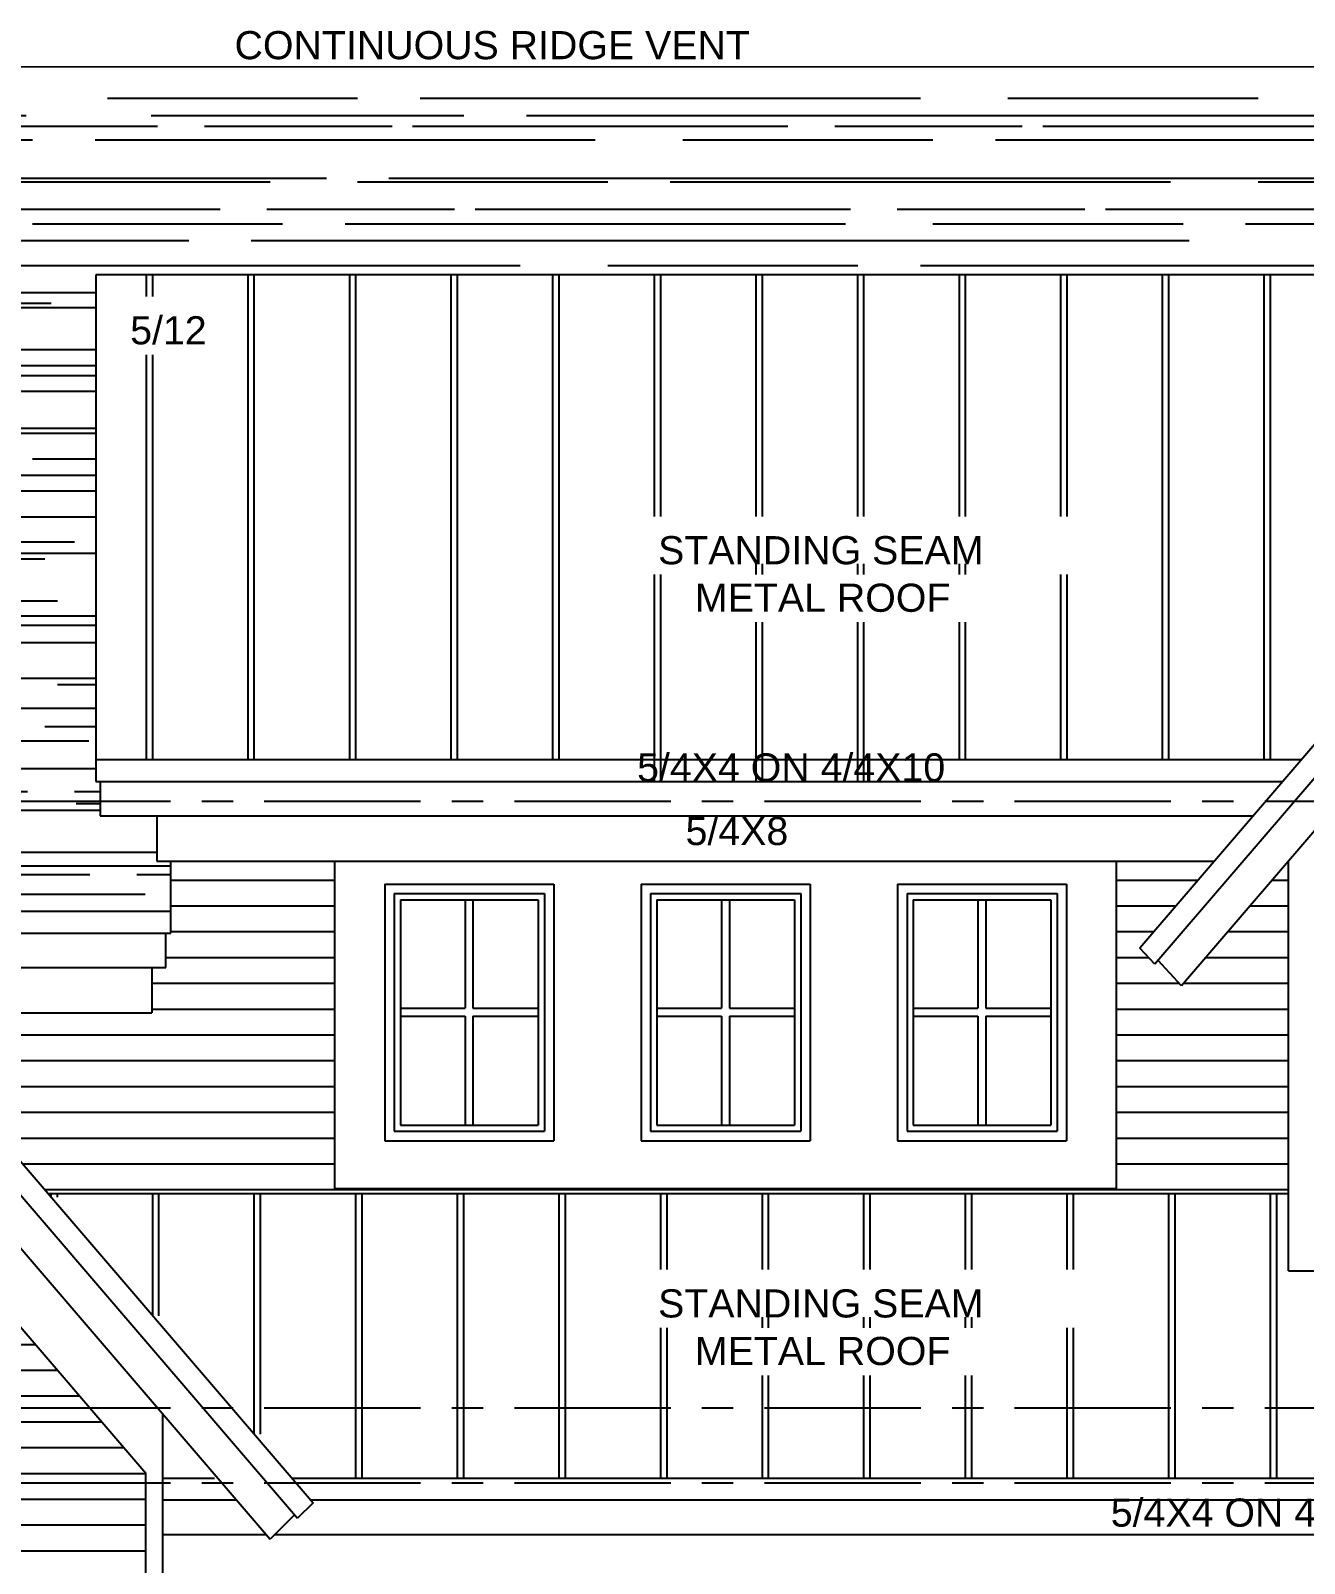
# Model space of a CAD drawing. Header units: inches. Extents: x -28708 to -16583, y 64755 to 66587.
# Drawn here: x -25941.3 to -25737.6, y 64958.5 to 65203.6 of the extents above; entities that cross this region are included whole.
import ezdxf

# ---------------------------------------------------------------- set-up
doc = ezdxf.new("R2010")
doc.units = ezdxf.units.IN
doc.header["$LTSCALE"] = 20
doc.header["$MEASUREMENT"] = 0
for name, pattern in [('CENTER', [2, 1.25, -0.25, 0.25, -0.25]), ('HIDDEN', [0.375, 0.25, -0.125]), ('Solid', [0])]:
    doc.linetypes.add(name, pattern=pattern)
for name, color, linetype in [('ELEVATION LINES', 8, 'HIDDEN'), ('ELEVATION ROOF', 2, 'Continuous'), ('ELEVATION WALL', 5, 'Continuous'), ('HATCH', 9, 'Continuous'), ('TEXT', 3, 'Continuous'), ('WINDOW', 2, 'Continuous')]:
    doc.layers.add(name, color=color, linetype=linetype)
doc.styles.add('Arial', font='arial.ttf')
pattern_1 = [(0, (-1676.761, 0), (9e-16, 4.125), [])]
pattern_2 = [(90, (-1676.761, 0), (-16.25, 0), [])]

msp = doc.modelspace()

# ---------------------------------------------------------------- hatches: boundary and pattern name
at = {"layer": 'HATCH', "linetype": 'ByBlock', "lineweight": -2}
h = msp.add_hatch(dxfattribs=at)
h.set_pattern_fill('AR-RROOF', color=256, scale=10)
h.paths.add_polyline_path([(-25930.8656, 65164.5272), (-25671.6043, 65164.5272), (-25661.8666, 65175.8879), (-25579.9942, 65080.3704), (-25566.1156, 65080.3704), (-25566.1156, 65197.7432), (-26196.1156, 65197.8079), (-26196.1156, 65130.7764), (-26149.8469, 65130.7764), (-26103.1702, 65084.0997), (-26049.324, 65146.9204), (-25992.2811, 65080.3704), (-25930.1281, 65080.3704), (-25930.1281, 65083.5242), (-25930.8656, 65083.5242)])
h.paths.add_polyline_path([(-26077.3688, 65123.4849), (-26101.3688, 65095.4849), (-26101.3688, 65123.4849)], flags=16)
h.paths.add_polyline_path([(-25638.5381, 65171.6869), (-25614.5381, 65171.6869), (-25614.5381, 65143.6869)], flags=16)
h.paths.add_polyline_path([(-26196.1156, 64983.3704), (-26189.5094, 64983.3704), (-26106.3667, 65080.3704), (-26196.1156, 65080.3704)])
h.paths.add_polyline_path([(-26106.3667, 65080.3704), (-26103.1702, 65084.0997), (-26149.8469, 65130.7764), (-26178.1156, 65130.7764), (-26178.1156, 65080.3704)], flags=17)
h.paths.add_polyline_path([(-26196.1156, 65080.3704), (-26178.1156, 65080.3704), (-26178.1156, 65130.7764), (-26196.1156, 65130.7764)], flags=17)
h.paths.add_polyline_path([(-25918.8656, 65062.7885), (-25918.8656, 65070.7742), (-25921.1062, 65070.7742), (-25921.1062, 65078.0242), (-25930.1281, 65078.0242), (-25930.1281, 65080.3704), (-25992.2811, 65080.3704), (-25977.2108, 65062.7885)])
h = msp.add_hatch(dxfattribs=at)
h.set_pattern_fill('ANSI31', color=256, scale=130, angle=45)
h.set_pattern_definition([(90, (-1677.761, 0), (-16.25, 0), [])])
h.paths.add_polyline_path([(-25671.6043, 65164.5272), (-25931.8656, 65164.5272), (-25931.8656, 65087.0242), (-25738.0352, 65087.0242)])
h.paths.add_polyline_path([(-25846.1891, 65083.5242), (-25806.0525, 65083.5242), (-25806.0525, 65087.0242), (-25846.1891, 65087.0242)])
h.paths.add_polyline_path([(-25837.5915, 65108.9989), (-25780.0001, 65108.9989), (-25780.0001, 65118.312), (-25837.5915, 65118.312)], flags=16)
h.paths.add_polyline_path([(-25843.4792, 65116.6038), (-25768.6552, 65116.6038), (-25768.6552, 65125.9107), (-25843.4792, 65125.9107)], flags=16)
h.paths.add_polyline_path([(-25927.9057, 65151.7704), (-25908.4896, 65151.7704), (-25908.4896, 65161.0773), (-25927.9057, 65161.0773)], flags=16)
h = msp.add_hatch(dxfattribs=at)
h.set_pattern_fill('ANSI31', color=256, scale=130, angle=45)
h.set_pattern_definition(pattern_2)
h.paths.add_polyline_path([(-25671.6043, 65164.5272), (-25930.8656, 65164.5272), (-25930.8656, 65087.0242), (-25738.0352, 65087.0242)])
h.paths.add_polyline_path([(-25845.1891, 65083.5242), (-25805.0525, 65083.5242), (-25805.0525, 65087.0242), (-25845.1891, 65087.0242)])
h.paths.add_polyline_path([(-25836.5915, 65108.9989), (-25779.0001, 65108.9989), (-25779.0001, 65118.312), (-25836.5915, 65118.312)], flags=16)
h.paths.add_polyline_path([(-25842.4792, 65116.6038), (-25767.6552, 65116.6038), (-25767.6552, 65125.9107), (-25842.4792, 65125.9107)], flags=16)
h.paths.add_polyline_path([(-25926.9057, 65151.7704), (-25907.4896, 65151.7704), (-25907.4896, 65161.0773), (-25926.9057, 65161.0773)], flags=16)
h = msp.add_hatch(dxfattribs=at)
h.set_pattern_fill('ANSI31', color=256, scale=33, angle=315)
h.set_pattern_definition(pattern_1)
h.paths.add_polyline_path([(-25892.6156, 65070.7742), (-25918.8656, 65070.7742), (-25918.8656, 65062.7885), (-25918.8656, 65059.2885), (-25919.6281, 65059.2885), (-25919.6281, 65053.7885), (-25921.8656, 65053.7885), (-25921.8656, 65046.5385), (-25963.2822, 65046.5385), (-25938.4953, 65017.6204), (-25740.1156, 65017.6204), (-25740.1156, 65070.7676), (-25757.1968, 65050.8394), (-25760.9711, 65054.8872), (-25761.4642, 65054.3119), (-25763.8663, 65056.8879), (-25751.9638, 65070.7742), (-25767.6156, 65070.7742), (-25767.6156, 65018.3682), (-25892.6156, 65018.3682)])
h = msp.add_hatch(dxfattribs=at)
h.set_pattern_fill('ANSI31', color=256, scale=33, angle=315)
h.set_pattern_definition(pattern_1)
h.paths.add_polyline_path([(-25932.5004, 64984.1204), (-26166.122, 64984.1204), (-26175.1156, 64973.6441), (-26175.1156, 64971.4957), (-25922.8656, 64971.4957), (-25922.8656, 64972.8798)])
h.paths.add_polyline_path([(-25975.8838, 65034.7344), (-26010.8902, 65034.7344), (-26010.8902, 65004.348), (-26084.6077, 65004.348), (-26084.6077, 65034.7344), (-26122.6717, 65034.7344), (-26166.122, 64984.1204), (-25932.5004, 64984.1204)])
h = msp.add_hatch(dxfattribs=at)
h.set_pattern_fill('ANSI31', color=256, scale=130, angle=45)
h.set_pattern_definition(pattern_2)
h.paths.add_polyline_path([(-25582.2093, 65005.2767), (-25740.1156, 65005.2767), (-25740.1156, 65017.6204), (-25938.4953, 65017.6204), (-25899.4952, 64972.1204), (-25582.2093, 64972.1204)])
h.paths.add_polyline_path([(-25602.7733, 64990.8267), (-25583.3572, 64990.8267), (-25583.3572, 65000.1337), (-25602.7733, 65000.1337)], flags=16)
h.paths.add_polyline_path([(-25836.5915, 64988.543), (-25779.0001, 64988.543), (-25779.0001, 64997.8561), (-25836.5915, 64997.8561)], flags=16)
h.paths.add_polyline_path([(-25842.4792, 64996.1478), (-25767.6552, 64996.1478), (-25767.6552, 65005.4548), (-25842.4792, 65005.4548)], flags=16)
h = msp.add_hatch(dxfattribs=at)
h.set_pattern_fill('ANSI31', color=256, scale=130, angle=45)
h.set_pattern_definition([(90, (-1675.761, 0), (-16.25, 0), [])])
h.paths.add_polyline_path([(-25581.2093, 65005.2767), (-25739.1156, 65005.2767), (-25739.1156, 65017.6204), (-25937.4953, 65017.6204), (-25898.4952, 64972.1204), (-25581.2093, 64972.1204)])
h.paths.add_polyline_path([(-25601.7733, 64990.8267), (-25582.3572, 64990.8267), (-25582.3572, 65000.1337), (-25601.7733, 65000.1337)], flags=16)
h.paths.add_polyline_path([(-25835.5915, 64988.543), (-25778.0001, 64988.543), (-25778.0001, 64997.8561), (-25835.5915, 64997.8561)], flags=16)
h.paths.add_polyline_path([(-25841.4792, 64996.1478), (-25766.6552, 64996.1478), (-25766.6552, 65005.4548), (-25841.4792, 65005.4548)], flags=16)
h = msp.add_hatch(dxfattribs=at)
h.set_pattern_fill('ANSI31', color=256, scale=33, angle=315)
h.set_pattern_definition(pattern_1)
h.paths.add_polyline_path([(-25922.8656, 64971.4957), (-26175.1156, 64971.4957), (-26175.1156, 64936.2932), (-26163.2866, 64943.1227), (-26162.7534, 64942.1992), (-26167.9495, 64939.1992), (-26168.4827, 64940.1227), (-26175.1156, 64936.2932), (-26175.1156, 64862.3704), (-26149.1156, 64862.3704), (-26149.1156, 64958.3552), (-25949.1156, 64958.3581), (-25949.1156, 64862.3704), (-25922.8656, 64862.3704)])

# ---------------------------------------------------------------- linework, layer by layer
at = {"layer": 'ELEVATION LINES', "linetype": 'CENTER'}
for p, q in [((-26223.9103, 65080.3704), (-25530.1156, 65080.3704)), ((-26223.9103, 64983.3704), (-25530.1156, 64983.3704)), ((-26223.9103, 64971.3704), (-25530.1156, 64971.3704))]:
    msp.add_line(p, q, dxfattribs=at)
at = {"layer": 'ELEVATION ROOF', "linetype": 'Solid', "ltscale": 48}
for p, q in [((-25566.1156, 65197.7432), (-26196.1156, 65197.8079)), ((-25661.8666, 65175.8879), (-25763.8663, 65056.8879)), ((-25661.8663, 65170.51), (-25761.4642, 65054.3119)), ((-25930.8656, 65164.5272), (-25930.8656, 65083.5242)), ((-25671.6043, 65164.5272), (-25930.8656, 65164.5272)), ((-25661.8666, 65162.0587), (-25757.1968, 65050.8394)), ((-26049.324, 65146.9204), (-25896.1156, 64968.1775)), ((-26049.3237, 65141.5422), (-25898.5981, 64965.695)), ((-26049.3242, 65133.0912), (-25902.9807, 64962.3581)), ((-25930.8656, 65087.0242), (-25738.0354, 65087.0242)), ((-25930.8656, 65083.5242), (-25741.0354, 65083.5242)), ((-25930.1281, 65083.5242), (-25930.1281, 65078.0242)), ((-25930.1281, 65078.0242), (-25745.7494, 65078.0242)), ((-25921.1062, 65078.0242), (-25921.1062, 65070.7742)), ((-25921.1062, 65070.7742), (-25751.9638, 65070.7742)), ((-25918.8656, 65059.2885), (-25918.8656, 65070.7742)), ((-25977.2108, 65062.7885), (-25918.8656, 65062.7885)), ((-25974.2108, 65059.2885), (-25918.8656, 65059.2885)), ((-25919.6281, 65053.7885), (-25919.6281, 65059.2885)), ((-25761.4642, 65054.3119), (-25763.8663, 65056.8879)), ((-25757.1968, 65050.8394), (-25760.9711, 65054.8872)), ((-25969.4965, 65053.7885), (-25919.6281, 65053.7885)), ((-25921.8656, 65053.7885), (-25921.8656, 65046.5385)), ((-25963.2822, 65046.5385), (-25921.8656, 65046.5385)), ((-25938.4952, 65017.6204), (-25740.1156, 65017.6204)), ((-25740.1156, 65005.2767), (-25582.2093, 65005.2767)), ((-25920.1156, 64972.1204), (-25911.8749, 64972.1204)), ((-25899.4952, 64972.1204), (-25582.2093, 64972.1204)), ((-25920.1156, 64968.6204), (-25908.3483, 64968.6204)), ((-25896.1156, 64968.1775), (-25898.5981, 64965.695)), ((-25896.4952, 64968.6204), (-25582.2093, 64968.6204)), ((-25899.0806, 64966.258), (-25902.9807, 64962.3581)), ((-25920.1156, 64963.1204), (-25903.634, 64963.1204)), ((-25902.2184, 64963.1204), (-25582.9719, 64963.1204))]:
    msp.add_line(p, q, dxfattribs=at)
at = {"layer": 'ELEVATION WALL', "linetype": 'Solid', "ltscale": 28.8}
for p, q in [((-25892.6156, 65018.3682), (-25892.6156, 65070.7742)), ((-25767.6156, 65018.3682), (-25767.6156, 65070.7742)), ((-25740.1156, 65005.2767), (-25740.1156, 65070.7676)), ((-25767.6156, 65018.3682), (-25892.6156, 65018.3682)), ((-25920.1156, 64862.3704), (-25920.1156, 64982.3485))]:
    msp.add_line(p, q, dxfattribs=at)
at = {"layer": 'ELEVATION WALL', "color": 1, "linetype": 'Solid', "ltscale": 28.8}
for p in [(-25975.8838, 65034.7344), (-25922.8656, 64862.3704)]:
    msp.add_line(p, (-25922.8656, 64972.8798), dxfattribs=at)
at = {"layer": 'WINDOW', "linetype": 'Solid'}
for p, q in [((-25884.6156, 65067.098), (-25884.6156, 65026.0749)), ((-25884.6156, 65067.098), (-25857.6156, 65067.098)), ((-25857.6156, 65067.098), (-25857.6153, 65026.0749)), ((-25843.6156, 65067.098), (-25843.6156, 65026.0749)), ((-25843.6156, 65067.098), (-25816.6156, 65067.098)), ((-25816.6156, 65067.098), (-25816.6153, 65026.0749)), ((-25802.6156, 65067.098), (-25802.6156, 65026.0749)), ((-25802.6156, 65067.098), (-25775.6156, 65067.098)), ((-25775.6156, 65067.098), (-25775.6153, 65026.0749)), ((-25883.1156, 65065.598), (-25883.1156, 65027.5749)), ((-25883.1156, 65065.598), (-25859.1156, 65065.598)), ((-25882.1156, 65064.598), (-25882.1156, 65028.5749)), ((-25882.1156, 65064.598), (-25860.1156, 65064.598)), ((-25860.1156, 65064.598), (-25860.1156, 65028.5749)), ((-25859.1156, 65065.598), (-25859.1156, 65027.5749)), ((-25842.1156, 65065.598), (-25842.1156, 65027.5749)), ((-25842.1156, 65065.598), (-25818.1156, 65065.598)), ((-25841.1156, 65064.598), (-25841.1156, 65028.5749)), ((-25841.1156, 65064.598), (-25819.1156, 65064.598)), ((-25819.1156, 65064.598), (-25819.1156, 65028.5749)), ((-25818.1156, 65065.598), (-25818.1156, 65027.5749)), ((-25801.1156, 65065.598), (-25801.1156, 65027.5749)), ((-25801.1156, 65065.598), (-25777.1156, 65065.598)), ((-25800.1156, 65064.598), (-25800.1156, 65028.5749)), ((-25800.1156, 65064.598), (-25778.1156, 65064.598)), ((-25778.1156, 65064.598), (-25778.1156, 65028.5749)), ((-25777.1156, 65065.598), (-25777.1156, 65027.5749)), ((-25883.1156, 65027.5749), (-25859.1156, 65027.5749)), ((-25882.1156, 65028.5749), (-25860.1156, 65028.5749)), ((-25842.1156, 65027.5749), (-25818.1156, 65027.5749)), ((-25841.1156, 65028.5749), (-25819.1156, 65028.5749)), ((-25801.1156, 65027.5749), (-25777.1156, 65027.5749)), ((-25800.1156, 65028.5749), (-25778.1156, 65028.5749)), ((-25884.6156, 65026.0749), (-25857.6153, 65026.0749)), ((-25843.6156, 65026.0749), (-25816.6153, 65026.0749)), ((-25802.6156, 65026.0749), (-25775.6153, 65026.0749))]:
    msp.add_line(p, q, dxfattribs=at)
at = {"layer": 'WINDOW', "color": 1, "linetype": 'Solid'}
for p, q in [((-25871.7826, 65064.598), (-25871.7826, 65047.2432)), ((-25870.5326, 65064.598), (-25870.5326, 65047.2432)), ((-25830.7826, 65064.598), (-25830.7826, 65047.2432)), ((-25829.5326, 65064.598), (-25829.5326, 65047.2432)), ((-25789.7826, 65064.598), (-25789.7826, 65047.2432)), ((-25788.5326, 65064.598), (-25788.5326, 65047.2432)), ((-25882.1153, 65047.2432), (-25871.7826, 65047.2432)), ((-25870.5326, 65047.2432), (-25860.1156, 65047.2432)), ((-25841.1153, 65047.2432), (-25830.7826, 65047.2432)), ((-25829.5326, 65047.2432), (-25819.1156, 65047.2432)), ((-25800.1153, 65047.2432), (-25789.7826, 65047.2432)), ((-25788.5326, 65047.2432), (-25778.1156, 65047.2432)), ((-25882.1153, 65045.9932), (-25871.7826, 65045.9932)), ((-25871.7826, 65045.9932), (-25871.7826, 65028.5749)), ((-25870.5326, 65045.9932), (-25860.1156, 65045.9932)), ((-25870.5326, 65045.9932), (-25870.5326, 65028.5749)), ((-25841.1153, 65045.9932), (-25830.7826, 65045.9932)), ((-25830.7826, 65045.9932), (-25830.7826, 65028.5749)), ((-25829.5326, 65045.9932), (-25819.1156, 65045.9932)), ((-25829.5326, 65045.9932), (-25829.5326, 65028.5749)), ((-25800.1153, 65045.9932), (-25789.7826, 65045.9932)), ((-25789.7826, 65045.9932), (-25789.7826, 65028.5749)), ((-25788.5326, 65045.9932), (-25778.1156, 65045.9932)), ((-25788.5326, 65045.9932), (-25788.5326, 65028.5749))]:
    msp.add_line(p, q, dxfattribs=at)

# ---------------------------------------------------------------- texts
at = {"layer": 'TEXT', "linetype": 'Solid', "style": 'Arial'}
for s, p in [('CONTINUOUS RIDGE VENT', (-25908.6613, 65199.0262)), ('5/12', (-25925.3545, 65153.4238)), ('STANDING SEAM ', (-25840.9281, 65118.2573)), ('METAL ROOF', (-25835.0393, 65110.6534)), ('5/4X4 ON 4/4X10', (-25844.2836, 65083.5178)), ('5/4X8', (-25836.5341, 65073.3505)), ('STANDING SEAM ', (-25840.9281, 64997.8013)), ('METAL ROOF', (-25835.0393, 64990.1975)), ('5/4X4 ON 4/4X10', (-25768.5336, 64964.3517))]:
    msp.add_text(s, height=4.5, rotation=360, dxfattribs=at).set_placement(p)

doc.saveas('drawing.dxf')
